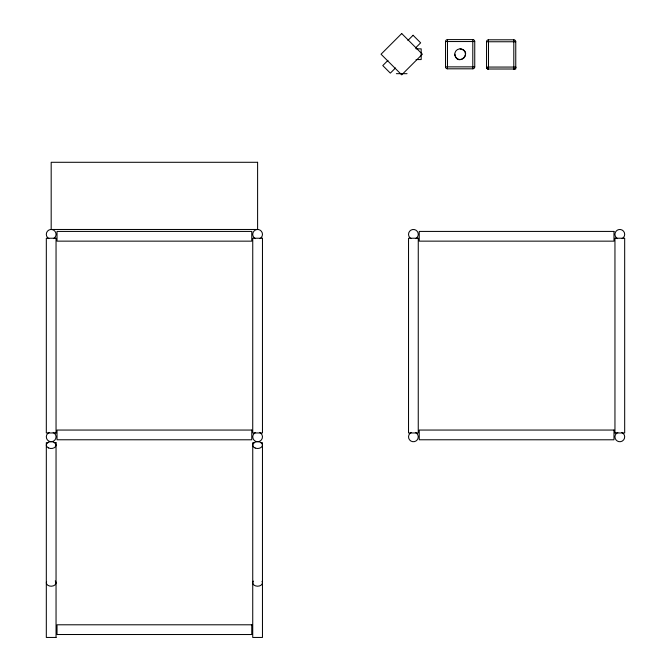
<?xml version="1.0" encoding="UTF-8"?>
<svg xmlns="http://www.w3.org/2000/svg" width="671" height="671" viewBox="0 0 671 671"><rect width="100%" height="100%" fill="white"/><g stroke="black" fill="none" stroke-linecap="round" stroke-linejoin="round"><path stroke-width="1.01" d="M454.779 54.208C457.412 68.148 474.053 51.449 460.13 48.849M387.947 60.39L382.78 65.565L390.337 73.131L395.521 67.964M407.901 40.445L413.076 35.269M415.475 48.018L420.642 42.843L413.084 35.278M447.473 39.597L472.795 39.597A1.946 1.946 0 0 1 474.741 41.543L474.741 66.865A1.946 1.946 0 0 1 472.795 68.811L447.473 68.811A1.946 1.946 0 0 1 445.527 66.865L445.527 41.543A1.946 1.946 0 0 1 447.473 39.597L447.473 68.803M488.488 69.054A1.921 1.887 83.1 0 1 486.534 67.066L486.542 41.753A1.946 1.946 0 0 1 488.488 39.799L513.801 39.799A1.946 1.946 0 0 1 515.756 41.753L515.756 69.012L488.488 69.012A1.921 1.887 6.9 0 1 486.5 67.066M445.536 41.543L474.716 41.543M486.55 41.753L515.747 41.753M416.062 48.849L421.187 48.849L421.187 54.208M416.062 59.56L421.187 59.56L421.187 54.586M445.536 66.865L474.733 66.865M513.801 69.054A1.921 1.887 -83.1 0 0 515.764 67.066L486.55 67.066A1.946 1.946 0 0 0 488.488 69.012L488.488 39.807M396.368 73.676L401.711 73.676M402.097 73.676L407.054 73.676M56.037 238.23L46.324 238.23L46.316 432.971L56.037 432.971M614.963 238.23L624.676 238.23L624.684 432.971L614.963 432.971M47.993 442.709L46.324 442.709L46.316 637.45L56.037 637.45M54.099 442.709L56.037 442.709M254.686 442.709L252.749 442.709L252.732 637.45L262.462 637.45L262.47 442.709L260.793 442.709M614.955 238.23L614.955 432.971M513.801 39.807L513.801 69.004A1.946 1.946 0 0 0 515.756 67.066M472.795 39.606L472.795 68.786M56.045 238.23L56.045 432.971M56.045 442.709L56.045 637.45M48.849 238.616A4.865 4.865 0 0 1 47.423 231.243A4.865 4.865 0 0 1 54.938 231.243A4.865 4.865 0 0 1 53.512 238.616M53.202 432.443A4.865 4.865 0 0 1 55.005 439.874A4.865 4.865 0 0 1 47.356 439.874A4.865 4.865 0 0 1 49.159 432.443M255.274 238.616A4.865 4.865 0 0 1 253.848 231.243A4.865 4.865 0 0 1 261.355 231.243A4.865 4.865 0 0 1 259.937 238.616M259.627 432.443A4.865 4.865 0 0 1 261.43 439.874A4.865 4.865 0 0 1 253.781 439.874A4.865 4.865 0 0 1 255.584 432.443M262.034 581.338A4.865 3.439 0 0 1 257.429 586.211A4.865 3.439 0 0 1 253.328 581.12M55.274 580.91A4.865 3.439 0 0 1 51.701 586.194A4.865 3.439 0 0 1 46.618 581.564M411.063 238.616A4.865 4.865 0 0 1 409.645 231.243A4.865 4.865 0 0 1 417.152 231.243A4.865 4.865 0 0 1 415.726 238.616M415.416 432.443A4.865 4.865 0 0 1 417.219 439.874A4.865 4.865 0 0 1 409.57 439.874A4.865 4.865 0 0 1 411.373 432.443M617.488 238.616A4.865 4.865 0 0 1 616.062 231.243A4.865 4.865 0 0 1 623.577 231.243A4.865 4.865 0 0 1 622.151 238.616M621.841 432.443A4.865 4.865 0 0 1 623.644 439.874A4.865 4.865 0 0 1 615.995 439.874A4.865 4.865 0 0 1 617.798 432.443M401.711 33.55L381.053 54.208L401.711 74.858L422.369 54.208L401.711 33.55M257.605 162.29L51.181 162.29L51.181 229.474L257.605 229.474L257.605 162.29M251.759 231.42L57.027 231.42L57.027 241.141L251.759 241.157L251.759 231.428M613.973 231.42L419.241 231.42L419.241 241.141L613.973 241.157L613.973 231.428M262.462 238.23L252.749 238.23L252.732 432.971L262.462 432.971L262.47 238.23M418.251 238.23L408.538 238.23L408.53 432.971L418.251 432.971L418.268 238.23M251.759 430.052L57.027 430.052L57.027 439.773L251.759 439.79L251.759 430.061M613.973 430.052L419.241 430.052L419.241 439.773L613.973 439.79L613.973 430.061M251.759 624.793L57.027 624.793L57.027 634.514L251.759 634.531L251.759 624.802M255.173 448.043A4.865 3.439 0 0 0 262.47 445.066A4.865 3.439 0 0 0 255.173 442.088A4.865 3.439 0 0 0 255.173 448.043M48.455 447.918A4.865 3.439 0 0 0 56.037 445.309A4.865 3.439 0 0 0 49.05 441.971A4.865 3.439 0 0 0 48.455 447.918M457.454 58.847A5.351 5.351 0 0 0 465.489 54.208A5.351 5.351 0 0 0 457.454 49.57A5.351 5.351 0 0 0 457.454 58.847"/></g></svg>
